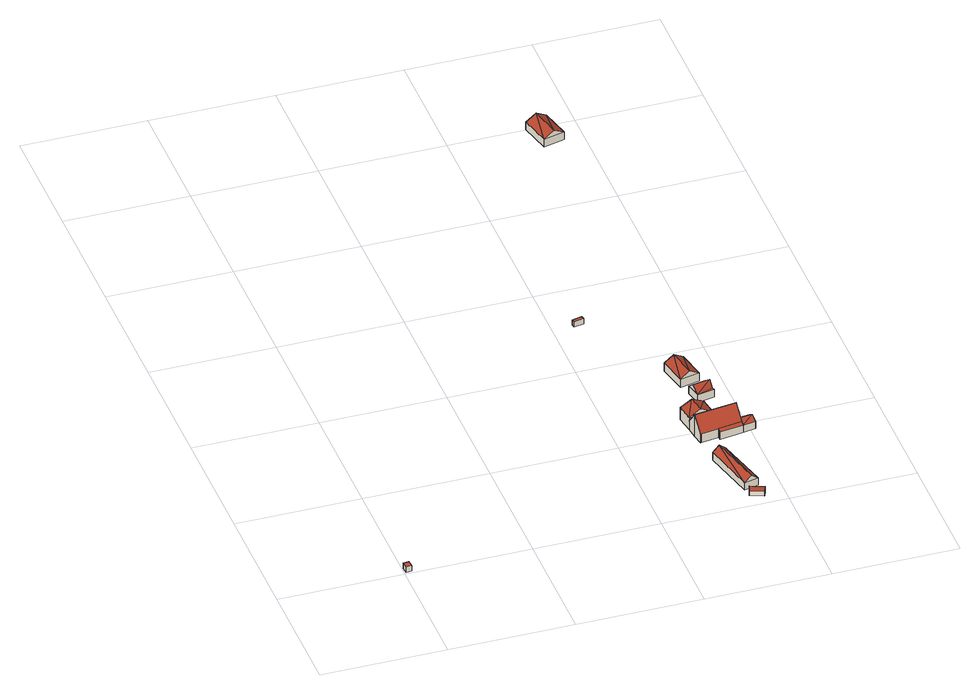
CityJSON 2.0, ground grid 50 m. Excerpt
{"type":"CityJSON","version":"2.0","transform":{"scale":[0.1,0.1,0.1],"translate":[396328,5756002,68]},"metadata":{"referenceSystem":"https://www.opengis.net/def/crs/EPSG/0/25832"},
"CityObjects":{
"building1":{"type":"Building","attributes":{"Gemeindeschluessel":"05515000","Geometrietyp2DReferenz":"3000","function":"31001_2500","roofType":"1000","measuredHeight":2.49},"address":[{"country":"Germany","locality":"Münster","thoroughfareNumber":"364a","thoroughfareName":"Nottulner Landweg"}],"geometry":[{"type":"Solid","lod":"2","boundaries":[[[[0,1,2,3]],[[4,5,1,0]],[[6,7,5,4]],[[3,2,7,6]],[[4,0,3,6]],[[1,5,7,2]]]],"semantics":{"surfaces":[{"type":"WallSurface"},{"type":"RoofSurface"},{"type":"GroundSurface"}],"values":[[0,0,0,0,1,2]]}}]},
"building2":{"type":"Building","attributes":{"Gemeindeschluessel":"05515000","Geometrietyp2DReferenz":"3000","function":"51009_1610","roofType":"2100","measuredHeight":2.25},"geometry":[{"type":"Solid","lod":"2","boundaries":[[[[8,9,10,11]],[[12,13,9,8]],[[14,15,13,12]],[[11,10,15,14]],[[12,8,11,14]],[[9,13,15,10]]]],"semantics":{"surfaces":[{"type":"WallSurface"},{"type":"RoofSurface"},{"type":"GroundSurface"}],"values":[[0,0,0,0,1,2]]}}]},
"building3":{"type":"Building","attributes":{"Gemeindeschluessel":"05515000","Geometrietyp2DReferenz":"3000","function":"31001_2700","roofType":"3100","measuredHeight":5.72},"geometry":[{"type":"Solid","lod":"2","boundaries":[[[[16,17,18,19]],[[20,21,17,16]],[[22,23,21,20]],[[19,18,23,22]],[[16,24,20]],[[22,25,19]],[[24,16,19]],[[19,25,24]],[[20,24,25]],[[25,22,20]],[[17,21,23,18]]]],"semantics":{"surfaces":[{"type":"WallSurface"},{"type":"RoofSurface"},{"type":"GroundSurface"}],"values":[[0,0,0,0,0,0,1,1,1,1,2]]}}]},
"building4":{"type":"Building","attributes":{"Gemeindeschluessel":"05515000","Geometrietyp2DReferenz":"3000","function":"51009_1610","roofType":"1000","measuredHeight":2.36},"geometry":[{"type":"Solid","lod":"2","boundaries":[[[[26,27,28,29]],[[30,31,27,26]],[[32,33,31,30]],[[29,28,33,32]],[[30,26,29,32]],[[27,31,33,28]]]],"semantics":{"surfaces":[{"type":"WallSurface"},{"type":"RoofSurface"},{"type":"GroundSurface"}],"values":[[0,0,0,0,1,2]]}}]},
"building5":{"type":"Building","attributes":{"Gemeindeschluessel":"05515000","Geometrietyp2DReferenz":"3000","function":"31001_1000"},"address":[{"country":"Germany","locality":"Münster","thoroughfareNumber":"131","thoroughfareName":"Brock"}],"children":["building5-1","building5-2","building5-3","building5-4"]},
"building5-1":{"type":"BuildingPart","attributes":{"roofType":"2100","measuredHeight":4.13},"parents":["building5"],"geometry":[{"type":"Solid","lod":"2","boundaries":[[[[34,35,36,37,38]],[[38,37,39,40]],[[41,34,38,40]],[[36,42,39,37]],[[43,35,34,41]],[[44,42,36,35,43]],[[43,41,40]],[[39,42,44,40]],[[44,43,40]]]],"semantics":{"surfaces":[{"type":"WallSurface"},{"type":"RoofSurface"},{"type":"GroundSurface"},{"type":"ClosureSurface"}],"values":[[0,0,1,2,0,3,0,3,3]]}}]},
"building5-2":{"type":"BuildingPart","attributes":{"roofType":"3100","measuredHeight":7.8},"parents":["building5"],"geometry":[{"type":"Solid","lod":"2","boundaries":[[[[45,46,47,48,49]],[[50,51,46,45]],[[52,53,54,51,50]],[[45,55,50]],[[52,56,49]],[[49,56,55]],[[55,45,49]],[[56,52,50]],[[50,55,56]],[[46,51,54,47]],[[53,52,49,48]],[[47,54,53,48]]]],"semantics":{"surfaces":[{"type":"WallSurface"},{"type":"RoofSurface"},{"type":"GroundSurface"},{"type":"ClosureSurface"}],"values":[[0,0,0,0,0,1,1,1,1,2,0,3]]}}]},
"building5-3":{"type":"BuildingPart","attributes":{"roofType":"3100","measuredHeight":9.83},"parents":["building5"],"geometry":[{"type":"Solid","lod":"2","boundaries":[[[[57,58,36,35]],[[59,60,58,57]],[[61,62,60,59]],[[48,47,62,61]],[[63,64,54,53]],[[65,66,64,63]],[[67,68,69,66,65]],[[63,53,48,61,65]],[[59,57,35,43,67,65,61]],[[58,60,62,47,54,64,66,69,42,36]],[[47,48,53,54]],[[70,68,67,43]],[[68,44,42,69]],[[44,68,70,43]],[[36,42,44,43,35]]]],"semantics":{"surfaces":[{"type":"WallSurface"},{"type":"RoofSurface"},{"type":"GroundSurface"},{"type":"ClosureSurface"}],"values":[[0,0,0,0,0,0,0,1,1,2,3,0,3,3,3]]}}]},
"building5-4":{"type":"BuildingPart","attributes":{"roofType":"3100","measuredHeight":4.89},"parents":["building5"],"geometry":[{"type":"Solid","lod":"2","boundaries":[[[[71,72,69,68]],[[73,74,72,71]],[[40,39,74,73]],[[71,75,73]],[[70,75,71]],[[71,68,70]],[[40,73,75]],[[75,70,43,40]],[[72,74,39,42,69]],[[39,40,44,42]],[[42,44,68,69]],[[44,40,43]],[[68,44,43,70]]]],"semantics":{"surfaces":[{"type":"WallSurface"},{"type":"RoofSurface"},{"type":"GroundSurface"},{"type":"ClosureSurface"}],"values":[[0,0,0,0,1,1,1,1,2,3,3,3,3]]}}]},
"building6":{"type":"Building","attributes":{"Gemeindeschluessel":"05515000","Geometrietyp2DReferenz":"3000","function":"31001_2460","roofType":"5000","measuredHeight":6.1},"geometry":[{"type":"Solid","lod":"2","boundaries":[[[[76,77,78,79]],[[80,81,77,76]],[[82,83,81,80]],[[84,85,83,82]],[[86,87,85,84]],[[79,78,87,86]],[[82,80,76]],[[82,76,88]],[[88,89,82]],[[88,79,86]],[[89,88,86]],[[86,84,89]],[[79,88,76]],[[82,89,84]],[[77,81,83,85,87,78]]]],"semantics":{"surfaces":[{"type":"WallSurface"},{"type":"RoofSurface"},{"type":"GroundSurface"}],"values":[[0,0,0,0,0,0,1,1,1,1,1,1,0,0,2]]}}]},
"building7":{"type":"Building","attributes":{"Gemeindeschluessel":"05515000","Geometrietyp2DReferenz":"3000","function":"31001_2460","roofType":"3100","measuredHeight":6.1},"geometry":[{"type":"Solid","lod":"2","boundaries":[[[[90,91,92,93]],[[94,95,91,90]],[[96,97,95,94]],[[93,92,97,96]],[[90,98,94]],[[96,99,93]],[[98,90,93]],[[93,99,98]],[[94,98,99]],[[99,96,94]],[[91,95,97,92]]]],"semantics":{"surfaces":[{"type":"WallSurface"},{"type":"RoofSurface"},{"type":"GroundSurface"}],"values":[[0,0,0,0,0,0,1,1,1,1,2]]}}]},
"building8":{"type":"Building","attributes":{"Gemeindeschluessel":"05515000","Geometrietyp2DReferenz":"3000","function":"31001_2460","roofType":"3100","measuredHeight":5.92},"geometry":[{"type":"Solid","lod":"2","boundaries":[[[[100,101,102,103]],[[104,105,101,100]],[[106,107,105,104]],[[103,102,107,106]],[[100,108,104]],[[106,109,103]],[[108,100,103]],[[103,109,108]],[[104,108,109]],[[109,106,104]],[[101,105,107,102]]]],"semantics":{"surfaces":[{"type":"WallSurface"},{"type":"RoofSurface"},{"type":"GroundSurface"}],"values":[[0,0,0,0,0,0,1,1,1,1,2]]}}]}
},
"vertices":[
[6,35,34],[6,35,9],[8,8,9],[8,8,34],[28,37,34],[28,37,9],[30,10,34],[30,10,9],
[1373,90,32],[1373,90,9],[1364,64,9],[1364,64,30],[1428,68,32],[1428,68,9],[1418,43,30],[1418,43,9],
[1417,114,42],[1417,114,9],[1363,332,9],[1363,332,42],[1360,101,42],[1360,101,9],[1307,319,42],[1307,319,9],[1388,107,66],[1335,326,66],
[1119,1284,41],[1119,1284,17],[1079,1275,17],[1079,1275,41],[1122,1269,41],[1122,1269,17],[1082,1260,41],[1082,1260,17],
[1370,434,59],[1370,434,57],[1370,434,17],[1372,421,17],[1372,421,50],[1465,435,17],[1465,435,50],[1464,448,59],[1464,448,17],[1464,448,58],[1464,448,50],
[1271,586,71],[1271,586,17],[1281,516,17],[1281,516,56],[1281,516,71],[1366,600,71],[1366,600,17],[1376,528,71],[1376,528,57],[1376,528,17],[1318,593,95],[1329,522,95],
[1299,423,56],[1299,423,17],[1295,423,56],[1295,423,17],[1288,469,116],[1288,469,17],[1452,538,58],[1452,538,17],[1458,493,116],[1458,493,17],[1459,484,104],[1459,484,50],[1459,484,17],[1462,460,66],
[1509,492,50],[1509,492,17],[1516,443,50],[1516,443,17],[1512,467,66],
[1430,688,55],[1430,688,20],[1421,730,20],[1421,730,55],[1433,676,55],[1433,676,20],[1363,662,55],[1363,662,20],[1350,727,55],[1350,727,20],[1419,741,55],[1419,741,20],[1426,708,81],[1357,694,81],
[1412,788,58],[1412,788,20],[1388,906,20],[1388,906,58],[1334,772,58],[1334,772,20],[1309,889,58],[1309,889,20],[1373,780,81],[1349,897,81],
[1417,2377,60],[1417,2377,26],[1387,2501,26],[1387,2501,60],[1332,2357,60],[1332,2357,26],[1302,2481,60],[1302,2481,26],[1374,2367,85],[1345,2491,85]
]}
